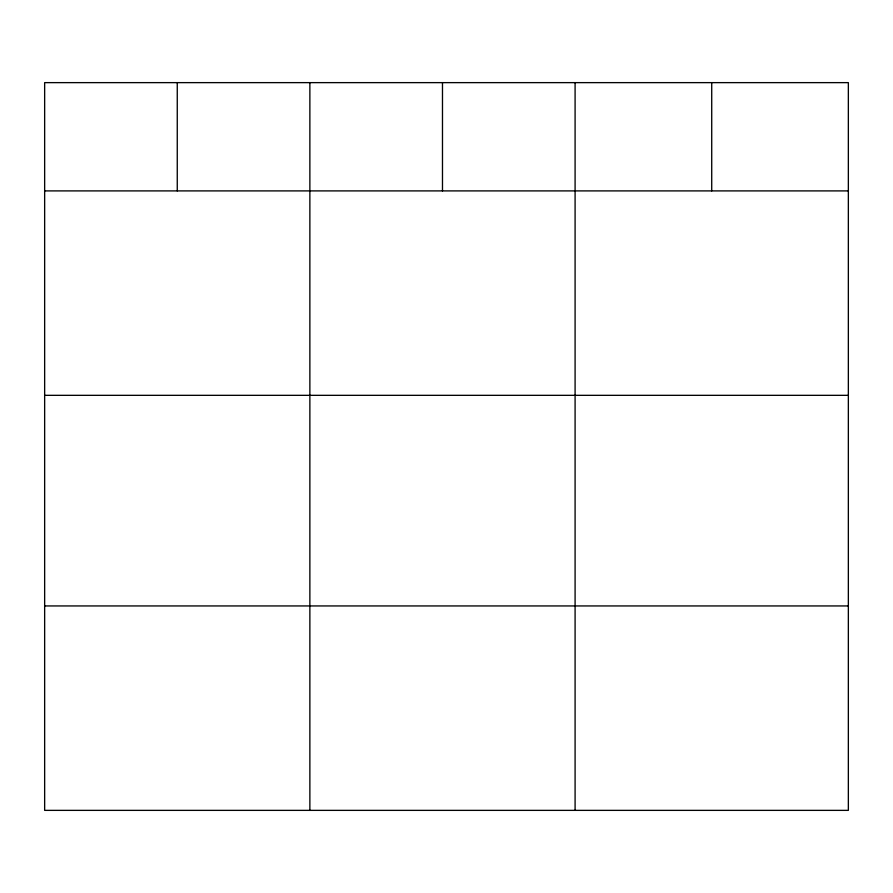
<?xml version="1.0" encoding="UTF-8"?>
<svg xmlns="http://www.w3.org/2000/svg" width="893" height="893" viewBox="0 0 893 893"><rect width="100%" height="100%" fill="white"/><g stroke="black" fill="none" stroke-linecap="round" stroke-linejoin="round"><path stroke-width="1.34" d="M848.35 190.901L848.35 810.364L44.65 810.364L44.65 82.636L848.35 82.636L848.35 190.901L44.65 190.901M44.65 395.331L848.35 395.331M44.65 605.945L848.35 605.945M711.721 82.636L711.721 190.901M575.092 82.636L575.092 810.364M442.481 82.636L442.481 190.901M309.871 82.636L309.871 810.364M177.261 82.636L177.261 190.901"/></g></svg>
